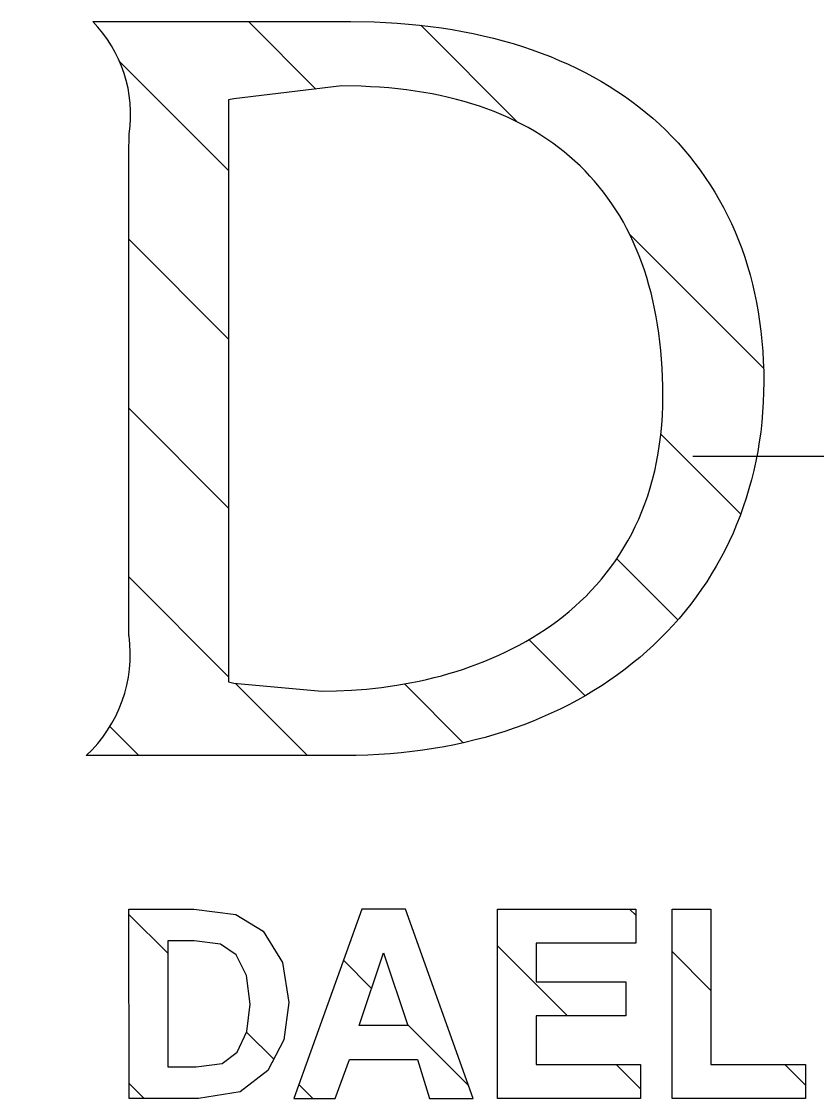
# Model space of a CAD drawing. Extents: x 14808 to 20058, y -13198 to -11680.
# Drawn here: x 15831.23 to 15835.4, y -12003.95 to -11998.31 of the extents above; entities that cross this region are included whole.
import ezdxf

# ---------------------------------------------------------------- set-up
doc = ezdxf.new("R2010")
doc.units = 0
doc.header["$LTSCALE"] = 7
doc.header["$MEASUREMENT"] = 0
doc.linetypes.add('PHANTOM', pattern=[2.5, 1.25, -0.25, 0.25, -0.25, 0.25, -0.25])
doc.layers.add('D', color=2, linetype='CONTINUOUS')
doc.layers.add('PH', color=3, linetype='PHANTOM')
pattern_1 = [(45, (-16720.3308, -10026.8604), (-0.44194174, 0.44194174), [])]

msp = doc.modelspace()

# ---------------------------------------------------------------- hatches: boundary and pattern name
at = {"layer": 'D', "extrusion": (0, 0, -1)}
h = msp.add_hatch(dxfattribs=at)
h.set_pattern_fill('ANSI31', color=256, scale=5, style=0)
h.set_pattern_definition(pattern_1)
h.paths.add_polyline_path([(-15831.7934, -11998.8995), (-15831.796, -11998.8803), (-15831.7982, -11998.8609), (-15831.7997, -11998.8413), (-15831.8007, -11998.8216), (-15831.8012, -11998.8018), (-15831.8011, -11998.7819), (-15831.8004, -11998.7619), (-15831.7991, -11998.7418), (-15831.7972, -11998.7217), (-15831.7947, -11998.7017), (-15831.7917, -11998.6816), (-15831.788, -11998.6617), (-15831.7838, -11998.6418), (-15831.7789, -11998.622), (-15831.7735, -11998.6023), (-15831.7675, -11998.5828), (-15831.7609, -11998.5635), (-15831.7537, -11998.5444), (-15831.746, -11998.5255), (-15831.7378, -11998.5069), (-15831.729, -11998.4886), (-15831.7197, -11998.4706), (-15831.7099, -11998.4529), (-15831.6997, -11998.4355), (-15831.6889, -11998.4186), (-15831.6778, -11998.402), (-15831.6662, -11998.3858), (-15831.6542, -11998.37), (-15831.6418, -11998.3546), (-15831.629, -11998.3397), (-15831.6159, -11998.3252), (-15831.6025, -11998.3112), (-15832.9534, -11998.3112), (-15833.0772, -11998.3133), (-15833.138, -11998.316), (-15833.1979, -11998.3196), (-15833.2572, -11998.3243), (-15833.3156, -11998.3301), (-15833.3732, -11998.3368), (-15833.4301, -11998.3446), (-15833.4862, -11998.3533), (-15833.5414, -11998.3631), (-15833.5958, -11998.3739), (-15833.6495, -11998.3856), (-15833.7022, -11998.3984), (-15833.7542, -11998.4121), (-15833.8053, -11998.4268), (-15833.8555, -11998.4424), (-15833.9049, -11998.459), (-15833.9534, -11998.4765), (-15834.0011, -11998.495), (-15834.0478, -11998.5145), (-15834.0937, -11998.5348), (-15834.1387, -11998.5561), (-15834.1828, -11998.5783), (-15834.2259, -11998.6014), (-15834.2682, -11998.6254), (-15834.3095, -11998.6503), (-15834.3498, -11998.6761), (-15834.3893, -11998.7028), (-15834.4278, -11998.7304), (-15834.4653, -11998.7588), (-15834.5019, -11998.7881), (-15834.5375, -11998.8182), (-15834.5721, -11998.8493), (-15834.6057, -11998.8811), (-15834.6384, -11998.9138), (-15834.67, -11998.9473), (-15834.7006, -11998.9817), (-15834.7302, -11999.0169), (-15834.7588, -11999.0529), (-15834.7864, -11999.0897), (-15834.8129, -11999.1273), (-15834.8384, -11999.1657), (-15834.8628, -11999.2048), (-15834.8862, -11999.2448), (-15834.9085, -11999.2855), (-15834.9297, -11999.327), (-15834.9499, -11999.3693), (-15834.9689, -11999.4123), (-15834.9869, -11999.4561), (-15835.0037, -11999.5006), (-15835.0194, -11999.5459), (-15835.0341, -11999.5918), (-15835.0476, -11999.6386), (-15835.0599, -11999.686), (-15835.0711, -11999.7341), (-15835.0812, -11999.7829), (-15835.0901, -11999.8325), (-15835.0978, -11999.8827), (-15835.1044, -11999.9336), (-15835.1098, -11999.9852), (-15835.114, -12000.0374), (-15835.117, -12000.0904), (-15835.1189, -12000.144), (-15835.1195, -12000.1982), (-15835.1188, -12000.252), (-15835.1168, -12000.3052), (-15835.1136, -12000.358), (-15835.109, -12000.4102), (-15835.1032, -12000.4618), (-15835.0961, -12000.5129), (-15835.0877, -12000.5634), (-15835.0781, -12000.6134), (-15835.0673, -12000.6627), (-15835.0553, -12000.7114), (-15835.042, -12000.7596), (-15835.0276, -12000.807), (-15835.012, -12000.8539), (-15834.9952, -12000.9001), (-15834.9773, -12000.9457), (-15834.9582, -12000.9906), (-15834.938, -12001.0348), (-15834.9166, -12001.0783), (-15834.8941, -12001.1211), (-15834.8706, -12001.1633), (-15834.8459, -12001.2047), (-15834.8202, -12001.2453), (-15834.7934, -12001.2853), (-15834.7656, -12001.3245), (-15834.7367, -12001.3629), (-15834.7068, -12001.4005), (-15834.6759, -12001.4374), (-15834.6439, -12001.4735), (-15834.611, -12001.5088), (-15834.5771, -12001.5432), (-15834.5422, -12001.5769), (-15834.5064, -12001.6097), (-15834.4696, -12001.6416), (-15834.4319, -12001.6727), (-15834.3932, -12001.703), (-15834.3537, -12001.7324), (-15834.3132, -12001.7608), (-15834.2719, -12001.7884), (-15834.2297, -12001.8151), (-15834.1866, -12001.8408), (-15834.1427, -12001.8657), (-15834.0979, -12001.8896), (-15834.0523, -12001.9125), (-15834.0058, -12001.9345), (-15833.9586, -12001.9555), (-15833.9106, -12001.9755), (-15833.8618, -12001.9946), (-15833.8122, -12002.0126), (-15833.7619, -12002.0296), (-15833.7108, -12002.0456), (-15833.659, -12002.0606), (-15833.6064, -12002.0745), (-15833.5532, -12002.0874), (-15833.4992, -12002.0992), (-15833.4446, -12002.1099), (-15833.3892, -12002.1196), (-15833.3332, -12002.1281), (-15833.2766, -12002.1356), (-15833.2193, -12002.1419), (-15833.1614, -12002.1471), (-15833.1029, -12002.1512), (-15833.0437, -12002.1541), (-15832.984, -12002.1559), (-15831.5684, -12002.1564), (-15831.5835, -12002.142), (-15831.5983, -12002.127), (-15831.6127, -12002.1115), (-15831.6267, -12002.0955), (-15831.6403, -12002.079), (-15831.6535, -12002.062), (-15831.6663, -12002.0446), (-15831.6785, -12002.0267), (-15831.6903, -12002.0084), (-15831.7016, -12001.9897), (-15831.7123, -12001.9706), (-15831.7224, -12001.9511), (-15831.732, -12001.9313), (-15831.7409, -12001.9112), (-15831.7493, -12001.8908), (-15831.757, -12001.8702), (-15831.7642, -12001.8493), (-15831.7706, -12001.8282), (-15831.7764, -12001.807), (-15831.7816, -12001.7856), (-15831.7861, -12001.7641), (-15831.79, -12001.7426), (-15831.7931, -12001.721), (-15831.7957, -12001.6993), (-15831.7975, -12001.6777), (-15831.7987, -12001.6562), (-15831.7993, -12001.6347), (-15831.7992, -12001.6133), (-15831.7986, -12001.592), (-15831.7972, -12001.5709), (-15831.7953, -12001.5499), (-15831.7928, -12001.5292), (-15831.7922, -12001.4351)], flags=0)
h.paths.add_polyline_path([(-15832.315, -12001.7706), (-15832.315, -11998.7221), (-15832.3415, -11998.716), (-15832.9088, -11998.6488), (-15833.009, -11998.6505), (-15833.0581, -11998.6526), (-15833.1064, -11998.6555), (-15833.154, -11998.6593), (-15833.2009, -11998.6639), (-15833.2471, -11998.6693), (-15833.2925, -11998.6756), (-15833.3372, -11998.6827), (-15833.3811, -11998.6906), (-15833.4243, -11998.6993), (-15833.4668, -11998.7088), (-15833.5085, -11998.7192), (-15833.5495, -11998.7304), (-15833.5897, -11998.7423), (-15833.6292, -11998.7551), (-15833.6679, -11998.7687), (-15833.7059, -11998.7831), (-15833.7431, -11998.7983), (-15833.7796, -11998.8143), (-15833.8152, -11998.831), (-15833.8502, -11998.8486), (-15833.8843, -11998.867), (-15833.9177, -11998.8861), (-15833.9503, -11998.9061), (-15833.9821, -11998.9268), (-15834.0131, -11998.9483), (-15834.0434, -11998.9705), (-15834.0729, -11998.9936), (-15834.1016, -11999.0174), (-15834.1295, -11999.042), (-15834.1566, -11999.0674), (-15834.1829, -11999.0935), (-15834.2084, -11999.1204), (-15834.2331, -11999.1481), (-15834.257, -11999.1765), (-15834.2802, -11999.2056), (-15834.3025, -11999.2356), (-15834.324, -11999.2662), (-15834.3446, -11999.2977), (-15834.3645, -11999.3298), (-15834.3836, -11999.3627), (-15834.4018, -11999.3964), (-15834.4192, -11999.4308), (-15834.4358, -11999.4659), (-15834.4515, -11999.5018), (-15834.4665, -11999.5384), (-15834.4806, -11999.5757), (-15834.4938, -11999.6137), (-15834.5062, -11999.6525), (-15834.5178, -11999.692), (-15834.5286, -11999.7322), (-15834.5385, -11999.7732), (-15834.5475, -11999.8148), (-15834.5557, -11999.8572), (-15834.5631, -11999.9003), (-15834.5695, -11999.944), (-15834.5752, -11999.9885), (-15834.58, -12000.0337), (-15834.5839, -12000.0796), (-15834.5869, -12000.1262), (-15834.5891, -12000.1735), (-15834.5904, -12000.2215), (-15834.5908, -12000.2701), (-15834.5901, -12000.3232), (-15834.5881, -12000.3751), (-15834.5846, -12000.426), (-15834.5798, -12000.4759), (-15834.5737, -12000.5247), (-15834.5664, -12000.5725), (-15834.5577, -12000.6192), (-15834.5478, -12000.6649), (-15834.5368, -12000.7096), (-15834.5245, -12000.7532), (-15834.5111, -12000.7959), (-15834.4965, -12000.8376), (-15834.4809, -12000.8782), (-15834.4641, -12000.9179), (-15834.4463, -12000.9566), (-15834.4275, -12000.9944), (-15834.4076, -12001.0312), (-15834.3868, -12001.067), (-15834.365, -12001.1019), (-15834.3423, -12001.1359), (-15834.3187, -12001.1689), (-15834.2942, -12001.201), (-15834.2688, -12001.2322), (-15834.2426, -12001.2625), (-15834.2156, -12001.2919), (-15834.1879, -12001.3204), (-15834.1593, -12001.3481), (-15834.1301, -12001.3748), (-15834.1001, -12001.4007), (-15834.0695, -12001.4257), (-15834.0382, -12001.4499), (-15834.0062, -12001.4732), (-15833.9737, -12001.4957), (-15833.9406, -12001.5173), (-15833.9069, -12001.5382), (-15833.8727, -12001.5582), (-15833.838, -12001.5774), (-15833.8028, -12001.5958), (-15833.7672, -12001.6134), (-15833.7312, -12001.6303), (-15833.6947, -12001.6463), (-15833.6579, -12001.6616), (-15833.6207, -12001.6762), (-15833.5832, -12001.6899), (-15833.5454, -12001.703), (-15833.5073, -12001.7153), (-15833.4689, -12001.7268), (-15833.4303, -12001.7377), (-15833.3916, -12001.7478), (-15833.3526, -12001.7572), (-15833.3135, -12001.7659), (-15833.2743, -12001.7739), (-15833.1956, -12001.7879), (-15833.1167, -12001.7992), (-15833.0378, -12001.8079), (-15832.9591, -12001.8141), (-15832.8808, -12001.8177), (-15832.8031, -12001.8189), (-15832.3423, -12001.7761)], flags=0)
h = msp.add_hatch(dxfattribs=at)
h.set_pattern_fill('ANSI31', color=256, scale=5, style=0)
h.set_pattern_definition(pattern_1)
h.paths.add_polyline_path([(-15831.7937, -12003.9516), (-15831.7924, -12002.9607), (-15832.1326, -12002.9612), (-15832.3531, -12002.9886), (-15832.4957, -12003.075), (-15832.598, -12003.2395), (-15832.6313, -12003.4491), (-15832.6042, -12003.6451), (-15832.5206, -12003.8054), (-15832.375, -12003.9173), (-15832.1578, -12003.9521)], flags=0)
h.paths.add_polyline_path([(-15831.996, -12003.7864), (-15831.9958, -12003.1259), (-15832.1335, -12003.126), (-15832.2731, -12003.1434), (-15832.3538, -12003.2004), (-15832.4087, -12003.308), (-15832.4281, -12003.4586), (-15832.4109, -12003.6008), (-15832.3598, -12003.7096), (-15832.2816, -12003.7688), (-15832.145, -12003.7866)], flags=0)
h = msp.add_hatch(dxfattribs=at)
h.set_pattern_fill('ANSI31', color=256, scale=5, style=0)
h.set_pattern_definition(pattern_1)
h.paths.add_polyline_path([(-15833.1269, -12002.9607), (-15833.2413, -12002.9607), (-15833.5969, -12003.9516), (-15833.3683, -12003.9516), (-15833.3048, -12003.7483), (-15832.9491, -12003.7483), (-15832.8729, -12003.9516), (-15832.6569, -12003.9516), (-15833.0126, -12002.9607)], flags=0)
h.paths.add_polyline_path([(-15833.1269, -12003.5705), (-15832.9999, -12003.5705), (-15833.1269, -12003.1894), (-15833.254, -12003.5705)], flags=0)
h = msp.add_hatch(dxfattribs=at)
h.set_pattern_fill('ANSI31', color=256, scale=5, style=0)
h.set_pattern_definition(pattern_1)
h.paths.add_polyline_path([(-15834.4735, -12003.9516), (-15833.724, -12003.9516), (-15833.724, -12002.9607), (-15834.4481, -12002.9607), (-15834.4481, -12003.1386), (-15833.9272, -12003.1386), (-15833.9272, -12003.3418), (-15834.3973, -12003.3418), (-15834.3973, -12003.5197), (-15833.9272, -12003.5197), (-15833.9272, -12003.7737), (-15834.4735, -12003.7737)], flags=0)
h = msp.add_hatch(dxfattribs=at)
h.set_pattern_fill('ANSI31', color=256, scale=5, style=0)
h.set_pattern_definition(pattern_1)
h.paths.add_polyline_path([(-15834.6386, -12002.9607), (-15834.8419, -12002.9607), (-15834.8419, -12003.7737), (-15835.3373, -12003.7737), (-15835.3373, -12003.9516), (-15834.6386, -12003.9516)], flags=0)

# ---------------------------------------------------------------- linework, layer by layer
at = {"layer": 'D'}
for p, q in [((15831.6025, -11998.3112), (15832.9534, -11998.3112)), ((15832.9534, -11998.3112), (15833.0772, -11998.3133)), ((15833.0772, -11998.3133), (15833.138, -11998.316)), ((15833.138, -11998.316), (15833.1979, -11998.3196)), ((15833.1979, -11998.3196), (15833.2572, -11998.3243)), ((15833.2572, -11998.3243), (15833.3156, -11998.3301)), ((15833.3156, -11998.3301), (15833.3732, -11998.3368)), ((15833.3732, -11998.3368), (15833.4301, -11998.3446)), ((15833.4301, -11998.3446), (15833.4862, -11998.3533)), ((15833.4862, -11998.3533), (15833.5414, -11998.3631)), ((15833.5414, -11998.3631), (15833.5958, -11998.3739)), ((15833.5958, -11998.3739), (15833.6495, -11998.3856)), ((15833.6495, -11998.3856), (15833.7022, -11998.3984)), ((15833.7022, -11998.3984), (15833.7542, -11998.4121)), ((15833.7542, -11998.4121), (15833.8053, -11998.4268)), ((15833.8053, -11998.4268), (15833.8555, -11998.4424)), ((15833.8555, -11998.4424), (15833.9049, -11998.459)), ((15833.9049, -11998.459), (15833.9534, -11998.4765)), ((15833.9534, -11998.4765), (15834.0011, -11998.495)), ((15834.0011, -11998.495), (15834.0478, -11998.5145)), ((15834.0478, -11998.5145), (15834.0937, -11998.5348)), ((15834.0937, -11998.5348), (15834.1387, -11998.5561)), ((15834.1387, -11998.5561), (15834.1828, -11998.5783)), ((15834.1828, -11998.5783), (15834.2259, -11998.6014)), ((15834.2259, -11998.6014), (15834.2682, -11998.6254)), ((15832.9088, -11998.6488), (15832.3415, -11998.716)), ((15833.009, -11998.6505), (15832.9088, -11998.6488)), ((15833.0581, -11998.6526), (15833.009, -11998.6505)), ((15833.1064, -11998.6555), (15833.0581, -11998.6526)), ((15833.154, -11998.6593), (15833.1064, -11998.6555)), ((15833.2009, -11998.6639), (15833.154, -11998.6593)), ((15833.2471, -11998.6693), (15833.2009, -11998.6639)), ((15833.2925, -11998.6756), (15833.2471, -11998.6693)), ((15833.3372, -11998.6827), (15833.2925, -11998.6756)), ((15834.2682, -11998.6254), (15834.3095, -11998.6503)), ((15834.3095, -11998.6503), (15834.3498, -11998.6761)), ((15834.3498, -11998.6761), (15834.3893, -11998.7028)), ((15832.3415, -11998.716), (15832.315, -11998.7221)), ((15832.315, -11998.7221), (15832.315, -12001.7706)), ((15833.3811, -11998.6906), (15833.3372, -11998.6827)), ((15833.4243, -11998.6993), (15833.3811, -11998.6906)), ((15833.4668, -11998.7088), (15833.4243, -11998.6993)), ((15833.5085, -11998.7192), (15833.4668, -11998.7088)), ((15833.5495, -11998.7304), (15833.5085, -11998.7192)), ((15833.5897, -11998.7423), (15833.5495, -11998.7304)), ((15834.3893, -11998.7028), (15834.4278, -11998.7304)), ((15834.4278, -11998.7304), (15834.4653, -11998.7588)), ((15833.6292, -11998.7551), (15833.5897, -11998.7423)), ((15833.6679, -11998.7687), (15833.6292, -11998.7551)), ((15833.7059, -11998.7831), (15833.6679, -11998.7687)), ((15833.7431, -11998.7983), (15833.7059, -11998.7831)), ((15834.4653, -11998.7588), (15834.5019, -11998.7881)), ((15834.5019, -11998.7881), (15834.5375, -11998.8182)), ((15833.7796, -11998.8143), (15833.7431, -11998.7983)), ((15833.8152, -11998.831), (15833.7796, -11998.8143)), ((15833.8502, -11998.8486), (15833.8152, -11998.831)), ((15833.8843, -11998.867), (15833.8502, -11998.8486)), ((15834.5375, -11998.8182), (15834.5721, -11998.8493)), ((15831.7924, -11999.0036), (15831.7934, -11998.8995)), ((15833.9177, -11998.8861), (15833.8843, -11998.867)), ((15833.9503, -11998.9061), (15833.9177, -11998.8861)), ((15834.5721, -11998.8493), (15834.6057, -11998.8811)), ((15834.6057, -11998.8811), (15834.6384, -11998.9138)), ((15833.9821, -11998.9268), (15833.9503, -11998.9061)), ((15834.0131, -11998.9483), (15833.9821, -11998.9268)), ((15834.0434, -11998.9705), (15834.0131, -11998.9483)), ((15834.6384, -11998.9138), (15834.67, -11998.9473)), ((15834.67, -11998.9473), (15834.7006, -11998.9817)), ((15831.7915, -11999.0929), (15831.7924, -11999.0036)), ((15834.0729, -11998.9936), (15834.0434, -11998.9705)), ((15834.1016, -11999.0174), (15834.0729, -11998.9936)), ((15834.1295, -11999.042), (15834.1016, -11999.0174)), ((15834.7006, -11998.9817), (15834.7302, -11999.0169)), ((15834.7302, -11999.0169), (15834.7588, -11999.0529)), ((15834.1566, -11999.0674), (15834.1295, -11999.042)), ((15834.1829, -11999.0935), (15834.1566, -11999.0674)), ((15834.7588, -11999.0529), (15834.7864, -11999.0897)), ((15831.7915, -12001.3334), (15831.7915, -11999.0929)), ((15834.2084, -11999.1204), (15834.1829, -11999.0935)), ((15834.2331, -11999.1481), (15834.2084, -11999.1204)), ((15834.7864, -11999.0897), (15834.8129, -11999.1273)), ((15834.8129, -11999.1273), (15834.8384, -11999.1657)), ((15834.257, -11999.1765), (15834.2331, -11999.1481)), ((15834.2802, -11999.2056), (15834.257, -11999.1765)), ((15834.8384, -11999.1657), (15834.8628, -11999.2048)), ((15834.3025, -11999.2356), (15834.2802, -11999.2056)), ((15834.324, -11999.2662), (15834.3025, -11999.2356)), ((15834.8628, -11999.2048), (15834.8862, -11999.2448)), ((15834.3446, -11999.2977), (15834.324, -11999.2662)), ((15834.3645, -11999.3298), (15834.3446, -11999.2977)), ((15834.8862, -11999.2448), (15834.9085, -11999.2855)), ((15834.9085, -11999.2855), (15834.9297, -11999.327)), ((15834.3836, -11999.3627), (15834.3645, -11999.3298)), ((15834.9297, -11999.327), (15834.9499, -11999.3693)), ((15834.4018, -11999.3964), (15834.3836, -11999.3627)), ((15834.4192, -11999.4308), (15834.4018, -11999.3964)), ((15834.9499, -11999.3693), (15834.9689, -11999.4123)), ((15834.9689, -11999.4123), (15834.9869, -11999.4561)), ((15834.4358, -11999.4659), (15834.4192, -11999.4308)), ((15834.4515, -11999.5018), (15834.4358, -11999.4659)), ((15834.9869, -11999.4561), (15835.0037, -11999.5006)), ((15834.4665, -11999.5384), (15834.4515, -11999.5018)), ((15835.0037, -11999.5006), (15835.0194, -11999.5459)), ((15834.4806, -11999.5757), (15834.4665, -11999.5384)), ((15834.4938, -11999.6137), (15834.4806, -11999.5757)), ((15835.0194, -11999.5459), (15835.0341, -11999.5918)), ((15834.5062, -11999.6525), (15834.4938, -11999.6137)), ((15835.0341, -11999.5918), (15835.0476, -11999.6386)), ((15835.0476, -11999.6386), (15835.0599, -11999.686)), ((15834.5178, -11999.692), (15834.5062, -11999.6525)), ((15834.5286, -11999.7322), (15834.5178, -11999.692)), ((15835.0599, -11999.686), (15835.0711, -11999.7341)), ((15834.5385, -11999.7732), (15834.5286, -11999.7322)), ((15835.0711, -11999.7341), (15835.0812, -11999.7829)), ((15834.5475, -11999.8148), (15834.5385, -11999.7732)), ((15835.0812, -11999.7829), (15835.0901, -11999.8325)), ((15834.5557, -11999.8572), (15834.5475, -11999.8148)), ((15834.5631, -11999.9003), (15834.5557, -11999.8572)), ((15835.0901, -11999.8325), (15835.0978, -11999.8827)), ((15834.5695, -11999.944), (15834.5631, -11999.9003)), ((15835.0978, -11999.8827), (15835.1044, -11999.9336)), ((15834.5752, -11999.9885), (15834.5695, -11999.944)), ((15835.1044, -11999.9336), (15835.1098, -11999.9852)), ((15834.58, -12000.0337), (15834.5752, -11999.9885)), ((15835.1098, -11999.9852), (15835.114, -12000.0374)), ((15834.5839, -12000.0796), (15834.58, -12000.0337)), ((15834.5869, -12000.1262), (15834.5839, -12000.0796)), ((15835.114, -12000.0374), (15835.117, -12000.0904)), ((15834.5891, -12000.1735), (15834.5869, -12000.1262)), ((15835.117, -12000.0904), (15835.1189, -12000.144)), ((15835.1189, -12000.144), (15835.1195, -12000.1982)), ((15834.5904, -12000.2215), (15834.5891, -12000.1735)), ((15835.1195, -12000.1982), (15835.1188, -12000.252)), ((15834.5908, -12000.2701), (15834.5904, -12000.2215)), ((15835.1188, -12000.252), (15835.1168, -12000.3052)), ((15834.5901, -12000.3232), (15834.5908, -12000.2701)), ((15835.1168, -12000.3052), (15835.1136, -12000.358)), ((15834.5881, -12000.3751), (15834.5901, -12000.3232)), ((15835.1136, -12000.358), (15835.109, -12000.4102)), ((15834.5798, -12000.4759), (15834.5846, -12000.426)), ((15834.5846, -12000.426), (15834.5881, -12000.3751)), ((15835.109, -12000.4102), (15835.1032, -12000.4618)), ((15834.5737, -12000.5247), (15834.5798, -12000.4759)), ((15835.1032, -12000.4618), (15835.0961, -12000.5129)), ((15834.5664, -12000.5725), (15834.5737, -12000.5247)), ((15835.0961, -12000.5129), (15835.0877, -12000.5634)), ((15834.5577, -12000.6192), (15834.5664, -12000.5725)), ((15835.0877, -12000.5634), (15835.0781, -12000.6134)), ((15834.5478, -12000.6649), (15834.5577, -12000.6192)), ((15835.0781, -12000.6134), (15835.0673, -12000.6627)), ((15834.5245, -12000.7532), (15834.5368, -12000.7096)), ((15834.5368, -12000.7096), (15834.5478, -12000.6649)), ((15835.0673, -12000.6627), (15835.0553, -12000.7114)), ((15834.5111, -12000.7959), (15834.5245, -12000.7532)), ((15835.042, -12000.7596), (15835.0276, -12000.807)), ((15835.0553, -12000.7114), (15835.042, -12000.7596)), ((15834.4965, -12000.8376), (15834.5111, -12000.7959)), ((15835.0276, -12000.807), (15835.012, -12000.8539)), ((15834.4641, -12000.9179), (15834.4809, -12000.8782)), ((15834.4809, -12000.8782), (15834.4965, -12000.8376)), ((15835.012, -12000.8539), (15834.9952, -12000.9001)), ((15834.4463, -12000.9566), (15834.4641, -12000.9179)), ((15834.9952, -12000.9001), (15834.9773, -12000.9457)), ((15834.4275, -12000.9944), (15834.4463, -12000.9566)), ((15834.9582, -12000.9906), (15834.938, -12001.0348)), ((15834.9773, -12000.9457), (15834.9582, -12000.9906)), ((15834.3868, -12001.067), (15834.4076, -12001.0312)), ((15834.4076, -12001.0312), (15834.4275, -12000.9944)), ((15834.938, -12001.0348), (15834.9166, -12001.0783)), ((15834.3423, -12001.1359), (15834.365, -12001.1019)), ((15834.365, -12001.1019), (15834.3868, -12001.067)), ((15834.9166, -12001.0783), (15834.8941, -12001.1211)), ((15834.3187, -12001.1689), (15834.3423, -12001.1359)), ((15834.8941, -12001.1211), (15834.8706, -12001.1633)), ((15834.2688, -12001.2322), (15834.2942, -12001.201)), ((15834.2942, -12001.201), (15834.3187, -12001.1689)), ((15834.8459, -12001.2047), (15834.8202, -12001.2453)), ((15834.8706, -12001.1633), (15834.8459, -12001.2047)), ((15834.2156, -12001.2919), (15834.2426, -12001.2625)), ((15834.2426, -12001.2625), (15834.2688, -12001.2322)), ((15834.8202, -12001.2453), (15834.7934, -12001.2853)), ((15834.1593, -12001.3481), (15834.1879, -12001.3204)), ((15834.1879, -12001.3204), (15834.2156, -12001.2919)), ((15834.7656, -12001.3245), (15834.7367, -12001.3629)), ((15834.7934, -12001.2853), (15834.7656, -12001.3245)), ((15831.7922, -12001.4351), (15831.7915, -12001.3334)), ((15834.1001, -12001.4007), (15834.1301, -12001.3748)), ((15834.1301, -12001.3748), (15834.1593, -12001.3481)), ((15834.7367, -12001.3629), (15834.7068, -12001.4005)), ((15831.7928, -12001.5292), (15831.7922, -12001.4351)), ((15834.0382, -12001.4499), (15834.0695, -12001.4257)), ((15834.0695, -12001.4257), (15834.1001, -12001.4007)), ((15834.6759, -12001.4374), (15834.6439, -12001.4735)), ((15834.7068, -12001.4005), (15834.6759, -12001.4374)), ((15833.9406, -12001.5173), (15833.9737, -12001.4957)), ((15833.9737, -12001.4957), (15834.0062, -12001.4732)), ((15834.0062, -12001.4732), (15834.0382, -12001.4499)), ((15834.6439, -12001.4735), (15834.611, -12001.5088)), ((15833.8727, -12001.5582), (15833.9069, -12001.5382)), ((15833.9069, -12001.5382), (15833.9406, -12001.5173)), ((15834.5771, -12001.5432), (15834.5422, -12001.5769)), ((15834.611, -12001.5088), (15834.5771, -12001.5432)), ((15833.7672, -12001.6134), (15833.8028, -12001.5958)), ((15833.8028, -12001.5958), (15833.838, -12001.5774)), ((15833.838, -12001.5774), (15833.8727, -12001.5582)), ((15834.5064, -12001.6097), (15834.4696, -12001.6416)), ((15834.5422, -12001.5769), (15834.5064, -12001.6097)), ((15833.6207, -12001.6762), (15833.6579, -12001.6616)), ((15833.6579, -12001.6616), (15833.6947, -12001.6463)), ((15833.6947, -12001.6463), (15833.7312, -12001.6303)), ((15833.7312, -12001.6303), (15833.7672, -12001.6134)), ((15834.4696, -12001.6416), (15834.4319, -12001.6727)), ((15833.4689, -12001.7268), (15833.5073, -12001.7153)), ((15833.5073, -12001.7153), (15833.5454, -12001.703)), ((15833.5454, -12001.703), (15833.5832, -12001.6899)), ((15833.5832, -12001.6899), (15833.6207, -12001.6762)), ((15834.3932, -12001.703), (15834.3537, -12001.7324)), ((15834.4319, -12001.6727), (15834.3932, -12001.703)), ((15832.315, -12001.7706), (15832.3423, -12001.7761)), ((15832.3423, -12001.7761), (15832.8031, -12001.8189)), ((15833.1956, -12001.7879), (15833.2743, -12001.7739)), ((15833.2743, -12001.7739), (15833.3135, -12001.7659)), ((15833.3135, -12001.7659), (15833.3526, -12001.7572)), ((15833.3526, -12001.7572), (15833.3916, -12001.7478)), ((15833.3916, -12001.7478), (15833.4303, -12001.7377)), ((15833.4303, -12001.7377), (15833.4689, -12001.7268)), ((15834.3132, -12001.7608), (15834.2719, -12001.7884)), ((15834.3537, -12001.7324), (15834.3132, -12001.7608)), ((15832.8031, -12001.8189), (15832.8808, -12001.8177)), ((15832.8808, -12001.8177), (15832.9591, -12001.8141)), ((15832.9591, -12001.8141), (15833.0378, -12001.8079)), ((15833.0378, -12001.8079), (15833.1167, -12001.7992)), ((15833.1167, -12001.7992), (15833.1956, -12001.7879)), ((15834.2297, -12001.8151), (15834.1866, -12001.8408)), ((15834.2719, -12001.7884), (15834.2297, -12001.8151)), ((15834.0979, -12001.8896), (15834.0523, -12001.9125)), ((15834.1427, -12001.8657), (15834.0979, -12001.8896)), ((15834.1866, -12001.8408), (15834.1427, -12001.8657)), ((15834.0058, -12001.9345), (15833.9586, -12001.9555)), ((15834.0523, -12001.9125), (15834.0058, -12001.9345)), ((15833.8618, -12001.9946), (15833.8122, -12002.0126)), ((15833.9106, -12001.9755), (15833.8618, -12001.9946)), ((15833.9586, -12001.9555), (15833.9106, -12001.9755)), ((15833.659, -12002.0606), (15833.6064, -12002.0745)), ((15833.7108, -12002.0456), (15833.659, -12002.0606)), ((15833.7619, -12002.0296), (15833.7108, -12002.0456)), ((15833.8122, -12002.0126), (15833.7619, -12002.0296)), ((15833.3892, -12002.1196), (15833.3332, -12002.1281)), ((15833.4446, -12002.1099), (15833.3892, -12002.1196)), ((15833.4992, -12002.0992), (15833.4446, -12002.1099)), ((15833.5532, -12002.0874), (15833.4992, -12002.0992)), ((15833.6064, -12002.0745), (15833.5532, -12002.0874)), ((15832.9237, -12002.1564), (15831.5684, -12002.1564)), ((15832.984, -12002.1559), (15832.9237, -12002.1564)), ((15833.0437, -12002.1541), (15832.984, -12002.1559)), ((15833.1029, -12002.1512), (15833.0437, -12002.1541)), ((15833.1614, -12002.1471), (15833.1029, -12002.1512)), ((15833.2193, -12002.1419), (15833.1614, -12002.1471)), ((15833.2766, -12002.1356), (15833.2193, -12002.1419)), ((15833.3332, -12002.1281), (15833.2766, -12002.1356)), ((15831.7924, -12002.9607), (15832.1326, -12002.9612)), ((15831.7937, -12003.9516), (15831.7924, -12002.9607)), ((15832.1326, -12002.9612), (15832.3531, -12002.9886)), ((15833.0126, -12002.9607), (15832.6569, -12003.9516)), ((15833.1269, -12002.9607), (15833.0126, -12002.9607)), ((15833.2413, -12002.9607), (15833.1269, -12002.9607)), ((15833.5969, -12003.9516), (15833.2413, -12002.9607)), ((15833.724, -12002.9607), (15834.4481, -12002.9607)), ((15833.724, -12003.9516), (15833.724, -12002.9607)), ((15834.4481, -12002.9607), (15834.4481, -12003.1386)), ((15834.6386, -12003.9516), (15834.6386, -12002.9607)), ((15834.6386, -12002.9607), (15834.8419, -12002.9607)), ((15834.8419, -12002.9607), (15834.8419, -12003.7737)), ((15832.3531, -12002.9886), (15832.4957, -12003.075)), ((15832.4957, -12003.075), (15832.598, -12003.2395)), ((15831.9958, -12003.1259), (15831.996, -12003.7864)), ((15832.1335, -12003.126), (15831.9958, -12003.1259)), ((15832.2731, -12003.1434), (15832.1335, -12003.126)), ((15832.3538, -12003.2004), (15832.2731, -12003.1434)), ((15832.9999, -12003.5705), (15833.1269, -12003.1894)), ((15833.1269, -12003.1894), (15833.254, -12003.5705)), ((15833.9272, -12003.1386), (15833.9272, -12003.3418)), ((15834.4481, -12003.1386), (15833.9272, -12003.1386)), ((15832.4087, -12003.308), (15832.3538, -12003.2004)), ((15832.598, -12003.2395), (15832.6313, -12003.4491)), ((15832.4281, -12003.4586), (15832.4087, -12003.308)), ((15833.9272, -12003.3418), (15834.3973, -12003.3418)), ((15834.3973, -12003.3418), (15834.3973, -12003.5197)), ((15832.4109, -12003.6008), (15832.4281, -12003.4586)), ((15832.6313, -12003.4491), (15832.6042, -12003.6451)), ((15833.9272, -12003.5197), (15833.9272, -12003.7737)), ((15834.3973, -12003.5197), (15833.9272, -12003.5197)), ((15833.1269, -12003.5705), (15832.9999, -12003.5705)), ((15833.254, -12003.5705), (15833.1269, -12003.5705)), ((15832.3598, -12003.7096), (15832.4109, -12003.6008)), ((15832.6042, -12003.6451), (15832.5206, -12003.8054)), ((15832.2816, -12003.7688), (15832.3598, -12003.7096)), ((15832.8729, -12003.9516), (15832.9491, -12003.7483)), ((15832.9491, -12003.7483), (15833.3048, -12003.7483)), ((15833.3048, -12003.7483), (15833.3683, -12003.9516)), ((15831.996, -12003.7864), (15832.145, -12003.7866)), ((15832.145, -12003.7866), (15832.2816, -12003.7688)), ((15832.5206, -12003.8054), (15832.375, -12003.9173)), ((15833.9272, -12003.7737), (15834.4735, -12003.7737)), ((15834.4735, -12003.7737), (15834.4735, -12003.9516)), ((15834.8419, -12003.7737), (15835.3373, -12003.7737)), ((15835.3373, -12003.7737), (15835.3373, -12003.9516)), ((15832.375, -12003.9173), (15832.1578, -12003.9521)), ((15832.1578, -12003.9521), (15831.7937, -12003.9516)), ((15832.6569, -12003.9516), (15832.8729, -12003.9516)), ((15833.3683, -12003.9516), (15833.5969, -12003.9516)), ((15834.4735, -12003.9516), (15833.724, -12003.9516)), ((15835.3373, -12003.9516), (15834.6386, -12003.9516))]:
    msp.add_line(p, q, dxfattribs=at)
for centre, radius, start, end in [((15831.1105, -11998.796), 0.6907, 351.3842, 44.5757), ((15831.0753, -12001.6263), 0.7241, 312.928, 7.7025)]:
    msp.add_arc(centre, radius, start, end, dxfattribs=at)
at = {"layer": 'PH', "linetype": 'PHANTOM', "lineweight": 30, "ltscale": 3}
msp.add_line((15729.7476, -12000.5875), (16053.7097, -12000.5875), dxfattribs=at)

doc.saveas('drawing.dxf')
